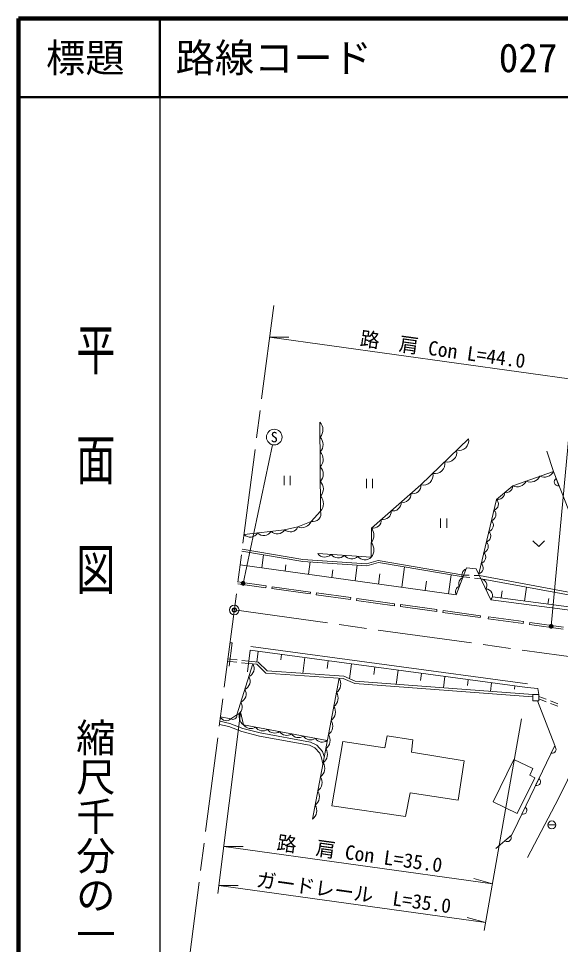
# Model space of a CAD drawing. Units: millimetres, scale not verified. Extents: x 40000 to 680000, y 20000 to 380000.
# Drawn here: x 40000 to 109004, y 262179 to 380000 of the extents above; entities that cross this region are included whole.
import ezdxf
from ezdxf.enums import TextEntityAlignment as Align

# ---------------------------------------------------------------- set-up
doc = ezdxf.new("R2010")
doc.units = ezdxf.units.MM
doc.header["$LTSCALE"] = 1000
doc.header["$PDMODE"] = 32
doc.header["$PDSIZE"] = 500
doc.linetypes.add('CHAIN', pattern=[18.5, 12, -1.5, 3.5, -1.5])
for name, color, linetype, lineweight in [('M-BGD', 7, 'Continuous', 13), ('M-BMK', 2, 'CHAIN', 13), ('M-BMK-SRVR', 3, 'Continuous', 13), ('M-STR-HTXT', 7, 'Continuous', 13), ('M-STR-STRC', 7, 'Continuous', 13), ('M-TTL', 2, 'Continuous', 140), ('M-TTL-BAND', 7, 'Continuous', 25), ('M-TTL-LINE', 7, 'Continuous', 50)]:
    doc.layers.add(name, color=color, linetype=linetype, lineweight=lineweight)
doc.layers.add('M-OTRS', color=6, linetype='Continuous')
doc.layers.add('M-TTL-TXT', color=7, linetype='Continuous')
doc.styles.add('@ＭＳ ゴシック', font='')
doc.styles.add('ＭＳ ゴシック', font='')
doc.styles.get('@ＭＳ ゴシック').set_extended_font_data('@MS Gothic')
doc.styles.get('ＭＳ ゴシック').set_extended_font_data('MS Gothic')

msp = doc.modelspace()

# ---------------------------------------------------------------- hatches: boundary and pattern name
at = {"layer": 'M-STR-HTXT'}
for points in [[(68815, 308250, -1), (68394, 307982, -0.41421), (68470, 308327, -0.41421)], [(108010, 302824, -1), (107622, 302508, -1)]]:
    msp.add_hatch(color=256, dxfattribs=at).paths.add_polyline_path(points)

# ---------------------------------------------------------------- linework, layer by layer
at = {"layer": 'M-BGD'}
for p, q in [((73803, 321830), (73803, 320630)), ((74603, 321830), (74603, 320630)), ((84285, 321425), (84285, 320225)), ((85085, 321425), (85085, 320225)), ((108810, 320558), (108448, 321481)), ((93719, 316388), (93719, 315188)), ((94519, 316388), (94519, 315188)), ((70967, 310110), (71196, 311762)), ((73938, 309697), (74047, 310479)), ((76910, 309284), (77127, 310848)), ((79881, 308871), (80020, 309870)), ((82852, 308458), (83130, 310456)), ((88795, 307632), (89155, 310218)), ((85824, 308045), (86004, 309338)), ((94738, 306806), (95073, 309211)), ((97444, 308866), (96601, 308951)), ((96692, 309189), (97395, 309162)), ((97995, 309138), (98699, 309111)), ((98885, 308720), (98041, 308806)), ((98699, 309111), (112523, 306548)), ((98885, 308720), (112523, 306192)), ((91767, 307219), (91934, 308422)), ((104436, 305884), (104672, 307648)), ((101462, 306282), (101580, 307164)), ((107409, 305486), (107507, 306218)), ((69579, 300105), (104812, 295359)), ((70504, 299476), (70323, 298138)), ((66893, 298188), (66630, 298215)), ((66934, 298486), (66668, 298513)), ((67792, 298096), (66893, 298188)), ((67833, 298393), (66934, 298486)), ((69328, 298240), (68429, 298332)), ((73477, 299076), (73386, 298407)), ((76450, 298675), (76181, 296677)), ((79423, 298275), (79288, 297275)), ((69288, 297943), (68389, 298035)), ((82396, 297874), (82142, 295986)), ((85369, 297474), (85242, 296529)), ((88342, 297073), (88101, 295279)), ((80821, 296047), (77421, 278130)), ((91315, 296673), (91195, 295775)), ((94289, 296272), (94095, 294834)), ((97262, 295872), (97165, 295153)), ((100235, 295471), (100089, 294389)), ((103208, 295070), (103153, 294659)), ((106264, 293752), (107194, 293387)), ((106264, 293430), (107180, 293071)), ((107738, 292852), (108669, 292487)), ((107753, 293168), (108684, 292803)), ((108237, 287414), (107808, 286521)), ((106261, 283294), (105832, 282401)), ((104522, 279671), (104094, 278777)), ((107398, 277393), (108398, 277393)), ((102682, 276020), (101926, 275378))]:
    msp.add_line(p, q, dxfattribs=at)
for points in [[(68720, 314350), (73882, 314947), (75573, 315305), (77240, 316016), (78453, 317319), (78381, 328627)], [(78096, 311909), (84906, 311451), (84930, 315168), (91244, 320649), (97298, 326536)], [(68220, 310491), (95729, 306668), (97048, 310122), (98280, 309989), (100156, 306053), (112155, 304448), (112810, 304720), (113384, 305378), (113555, 306357), (113560, 307581), (113258, 308835), (112600, 311148), (110985, 315009), (108100, 322369), (107275, 324948)], [(98598, 309321), (100869, 318808), (102919, 320536), (108100, 322369)], [(105487, 313532), (106237, 312832), (106987, 313532)], [(68445, 312233), (76183, 310910), (84340, 310377), (85814, 310786), (96601, 308951)], [(68488, 312479), (76212, 311159), (84314, 310629), (85801, 311042), (96692, 309189)], [(100335, 306433), (111374, 304956), (111994, 305195), (112670, 305742)], [(66812, 297595), (67215, 300543), (66936, 300579)], [(69143, 296870), (69512, 299610), (104745, 294863), (106138, 294751), (106264, 293991)], [(69328, 298240), (70494, 298121), (71640, 296998), (81399, 296307), (82881, 295666), (105464, 293991)], [(65712, 291134), (67014, 290882), (67803, 291383), (69828, 297887)], [(69288, 297943), (70359, 297833), (71509, 296707), (81327, 296012), (82808, 295370), (105442, 293692)], [(106084, 293191), (108275, 287493), (103076, 276655), (102771, 276095), (100770, 274396)], [(141025, 289698), (116074, 293038), (113362, 290177), (108764, 280742), (104798, 273251)], [(79316, 288114), (68665, 290128), (68281, 291783)], [(65589, 290180), (66779, 289911), (68440, 289283), (70679, 288701), (77064, 287537), (77724, 287198), (78347, 286514), (78556, 285949), (78760, 285186)], [(65640, 290579), (66895, 290295), (68561, 289665), (70766, 289092), (77194, 287920), (77971, 287520), (78695, 286726), (78931, 286088)]]:
    msp.add_lwpolyline(points, dxfattribs=at)
for points in [[(105464, 293991), (106264, 293991), (106264, 293191), (105464, 293191)], [(79907, 279807), (89282, 278445), (89874, 281489), (95962, 280526), (96725, 285543), (90015, 286638), (90216, 288230), (86940, 288710), (86658, 287204), (81274, 288003)], [(100442, 280329), (103074, 285719), (105483, 284565), (105089, 283742), (105751, 283401), (103474, 278848)]]:
    msp.add_lwpolyline(points, close=True, dxfattribs=at)
msp.add_circle((107898, 277393), 500, dxfattribs=at)
for centre, radius, start, end in [((77405, 327679), 1361, 316.55312, 44.17293), ((77417, 325794), 1361, 316.55312, 44.17293), ((96066, 326290), 1257, 257.08795, 11.29809), ((77429, 323909), 1361, 316.55312, 44.17293), ((94552, 324818), 1257, 257.08795, 11.29809), ((77441, 322024), 1361, 316.55312, 44.17293), ((93038, 323346), 1257, 257.08795, 11.29809), ((91525, 321875), 1257, 257.08795, 11.29809), ((105205, 322314), 1294, 244.41995, 334.56381), ((106932, 322925), 1294, 244.41995, 334.56381), ((77453, 320139), 1361, 316.55312, 44.17293), ((90187, 320591), 1058, 258.75854, 3.17254), ((102054, 320523), 866, 259.3877, 0.8457), ((103478, 321702), 1294, 244.41995, 334.56381), ((108720, 321055), 505, 122.57744, 280.23563), ((88925, 319495), 1058, 258.75854, 3.17254), ((101029, 319659), 866, 259.3877, 0.8457), ((77465, 318255), 1361, 316.55312, 44.17293), ((87662, 318398), 1058, 258.75854, 3.17254), ((100291, 318230), 818, 288.06796, 45.01), ((77491, 316999), 1014, 255.71747, 18.38853), ((86399, 317302), 1058, 258.75854, 3.17254), ((99967, 316875), 818, 288.06796, 45.01), ((76064, 316464), 1259, 247.04061, 339.14405), ((85137, 316206), 1058, 258.75854, 3.17254), ((99642, 315519), 818, 288.06796, 45.01), ((71225, 315307), 1091, 224.04611, 329.1368), ((72945, 315506), 1091, 224.04611, 329.1368), ((74599, 315732), 1063, 227.59223, 336.32282), ((83775, 314246), 1478, 320.64357, 38.59442), ((99318, 314164), 818, 288.06796, 45.01), ((69504, 315109), 1091, 224.04611, 329.1368), ((83763, 312388), 1478, 320.64357, 38.59442), ((98994, 312809), 818, 288.06796, 45.01), ((78999, 312624), 1152, 218.37898, 313.92083), ((80701, 312510), 1152, 218.37898, 313.92083), ((82404, 312395), 1152, 218.37898, 313.92083), ((84106, 312281), 1152, 218.37898, 313.92083), ((98669, 311453), 818, 288.06796, 45.01), ((97212, 309227), 751, 108.10157, 210.08753), ((98345, 310098), 818, 288.06796, 45.01), ((96795, 308136), 751, 108.10157, 210.08753), ((98729, 307837), 897, 330.94645, 80.03404), ((96379, 307045), 751, 108.10157, 210.08753), ((99527, 306580), 821, 320.03407, 90.94642), ((68861, 297292), 1132, 293.98867, 31.7781), ((68355, 295667), 1132, 293.98867, 31.7781), ((79727, 295327), 1310, 305.13937, 33.37088), ((67849, 294042), 1132, 293.98867, 31.7781), ((79387, 293535), 1310, 305.13937, 33.37088), ((67343, 292418), 1132, 293.98867, 31.7781), ((79047, 291743), 1310, 305.13937, 33.37088), ((66451, 291460), 808, 203.82313, 314.21669), ((67268, 291354), 536, 241.71379, 3.14709), ((69286, 291144), 1191, 147.57483, 238.53288), ((69568, 290738), 1090, 214.02574, 304.55435), ((71089, 290450), 1090, 214.02574, 304.55435), ((78707, 289952), 1310, 305.13937, 33.37088), ((72611, 290163), 1090, 214.02574, 304.55435), ((74133, 289875), 1090, 214.02574, 304.55435), ((75654, 289587), 1090, 214.02574, 304.55435), ((77176, 289299), 1090, 214.02574, 304.55435), ((78367, 288160), 1310, 305.13937, 33.37088), ((78697, 289011), 1090, 214.02574, 304.55435), ((78027, 286368), 1310, 305.13937, 33.37088), ((107934, 287010), 505, 255.54571, 53.2039), ((77687, 284576), 1310, 305.13937, 33.37088), ((77347, 282785), 1310, 305.13937, 33.37088), ((105958, 282890), 505, 255.54571, 53.2039), ((77007, 280993), 1310, 305.13937, 33.37088), ((76667, 279201), 1310, 305.13937, 33.37088), ((104220, 279266), 505, 255.54571, 53.2039), ((102241, 275774), 505, 231.50019, 29.15838)]:
    msp.add_arc(centre, radius, start, end, dxfattribs=at)
at = {"layer": 'M-BMK'}
msp.add_line((72496, 343502), (61452, 258247), dxfattribs=at)
msp.add_lwpolyline([(67475, 304739), (364877, 263406), (385354, 260975), (403128, 259491), (423605, 259429), (428149, 259733)], dxfattribs=at)
at = {"layer": 'M-BMK-SRVR'}
msp.add_circle((67475, 304739), 600, dxfattribs=at)
at = {"layer": 'M-OTRS'}
msp.add_point((67475, 304739), dxfattribs=at)
msp.add_point((67475, 304739), dxfattribs=at)
at = {"layer": 'M-STR-HTXT'}
for p, q in [((71971, 339451), (74426, 339455)), ((71971, 339451), (115667, 333378)), ((107816, 302666), (110266, 329115)), ((68604, 308116), (72352, 325761)), ((68256, 291638), (65395, 268682)), ((104023, 290893), (99291, 263971)), ((66137, 274637), (68592, 274641)), ((66137, 274637), (100330, 269885)), ((100330, 269885), (97969, 270558)), ((65519, 269675), (67974, 269678)), ((65519, 269675), (99464, 264957)), ((99464, 264957), (97103, 265630))]:
    msp.add_line(p, q, dxfattribs=at)
for centre in [(68604, 308116), (107816, 302666)]:
    msp.add_circle(centre, 250, dxfattribs=at)
at = {"layer": 'M-STR-STRC'}
for p, q in [((67905, 308062), (71482, 307565)), ((67937, 308310), (71516, 307812)), ((71516, 307812), (71482, 307565)), ((72250, 307458), (72285, 307705)), ((72285, 307705), (77166, 307027)), ((72250, 307458), (77131, 306779)), ((77166, 307027), (77131, 306779)), ((77900, 306673), (77934, 306920)), ((77900, 306673), (82259, 306067)), ((77934, 306920), (82293, 306314)), ((82293, 306314), (82259, 306067)), ((83027, 305960), (83062, 306208)), ((83027, 305960), (87850, 305290)), ((83062, 306208), (87884, 305537)), ((87884, 305537), (87850, 305290)), ((88618, 305183), (88652, 305431)), ((88618, 305183), (93245, 304540)), ((88652, 305431), (93280, 304788)), ((93280, 304788), (93245, 304540)), ((94014, 304433), (94048, 304681)), ((94014, 304433), (98794, 303769)), ((94048, 304681), (98828, 304016)), ((98828, 304016), (98794, 303769)), ((99798, 303629), (99832, 303877)), ((99798, 303629), (104243, 303011)), ((99832, 303877), (104277, 303259)), ((104277, 303259), (104243, 303011)), ((105057, 302898), (105092, 303146)), ((105057, 302898), (109339, 302303)), ((105092, 303146), (109373, 302551))]:
    msp.add_line(p, q, dxfattribs=at)
msp.add_circle((72560, 326739), 1000, dxfattribs=at)
at = {"layer": 'M-TTL'}
for p, q in [((40000, 380000), (40000, 20000)), ((680000, 380000), (40000, 380000))]:
    msp.add_line(p, q, dxfattribs=at)
at = {"layer": 'M-TTL-BAND'}
msp.add_line((58000, 370000), (58000, 20000), dxfattribs=at)
at = {"layer": 'M-TTL-LINE'}
for p, q in [((58000, 380000), (58000, 370000)), ((40000, 370000), (680000, 370000))]:
    msp.add_line(p, q, dxfattribs=at)

# ---------------------------------------------------------------- texts
at = {"layer": 'M-STR-HTXT', "style": 'ＭＳ ゴシック'}
for s, p in [('路\u3000肩 Con L=44.0', (93819, 336414)), ('路\u3000肩 Con L=35.0', (83234, 272261)), ('ガードレール\u3000L=35.0', (82492, 267316))]:
    msp.add_text(s, height=1833, rotation=352.088, dxfattribs=at).set_placement(p, align=Align.BOTTOM_CENTER)
at = {"layer": 'M-STR-STRC', "style": 'ＭＳ ゴシック'}
msp.add_text('S', height=1320, dxfattribs=at).set_placement((72560, 326739), align=Align.MIDDLE_CENTER)
at = {"layer": 'M-TTL-BAND', "style": '@ＭＳ ゴシック', "width": 1.4}
msp.add_text('平  面  図', height=3666, rotation=270, dxfattribs=at).set_placement((49777, 306475), align=Align.MIDDLE_RIGHT)
at = {"layer": 'M-TTL-BAND', "style": '@ＭＳ ゴシック'}
msp.add_text('縮尺千分の一', height=3666, rotation=270, dxfattribs=at).set_placement((49777, 261030), align=Align.MIDDLE_RIGHT)
at = {"layer": 'M-TTL-TXT', "style": 'ＭＳ ゴシック'}
msp.add_text('標題', height=3666, dxfattribs=at).set_placement((48500, 375000), align=Align.MIDDLE_CENTER)
for s, p in [('路線コード', (60000, 375000)), ('027', (101142, 375000))]:
    msp.add_text(s, height=3666, dxfattribs=at).set_placement(p, align=Align.MIDDLE_LEFT)

doc.saveas('drawing.dxf')
